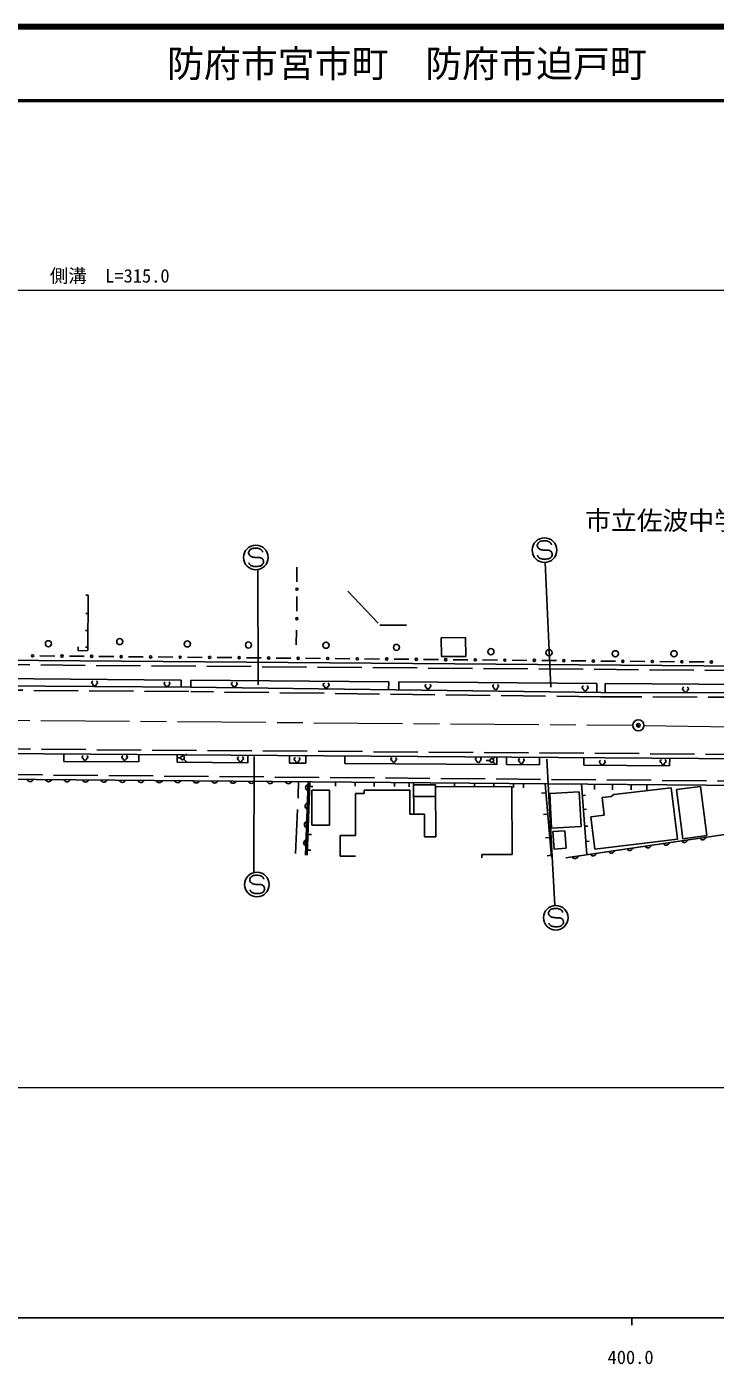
# Model space of a CAD drawing. Units: millimetres, scale not verified. Extents: x 40000 to 680000, y 20000 to 380000.
# Drawn here: x 386008 to 479317, y 198715 to 380000 of the extents above; entities that cross this region are included whole.
import ezdxf
from ezdxf.enums import TextEntityAlignment as Align

# ---------------------------------------------------------------- set-up
doc = ezdxf.new("R2010")
doc.units = ezdxf.units.MM
doc.header["$LTSCALE"] = 1000
doc.header["$PDMODE"] = 32
doc.header["$PDSIZE"] = 500
doc.linetypes.add('CHAIN', pattern=[18.5, 12, -1.5, 3.5, -1.5])
doc.linetypes.add('DASHED', pattern=[7.5, 6, -1.5])
for name, color, linetype, lineweight in [('M-BGD', 7, 'Continuous', 25), ('M-BGD-EXST', 7, 'Continuous', 25), ('M-BMK', 2, 'CHAIN', 13), ('M-BMK-SRVR', 3, 'Continuous', 25), ('M-STR-HTXT', 7, 'Continuous', 13), ('M-TTL', 2, 'Continuous', 140), ('M-TTL-BAND', 7, 'Continuous', 25), ('M-TTL-LINE', 7, 'Continuous', 50)]:
    doc.layers.add(name, color=color, linetype=linetype, lineweight=lineweight)
for name, color, linetype in [('M-BMK-HTXT', 7, 'Continuous'), ('M-OTRS', 6, 'Continuous'), ('M-TTL-TXT', 7, 'Continuous')]:
    doc.layers.add(name, color=color, linetype=linetype)
doc.styles.add('ＭＳ ゴシック', font='')
doc.styles.get('ＭＳ ゴシック').set_extended_font_data('MS Gothic')

msp = doc.modelspace()

# ---------------------------------------------------------------- linework, layer by layer
at = {"layer": 'M-BGD'}
for p, q in [((422624, 304771), (422631, 306771)), ((394005, 302973), (394337, 302971)), ((394337, 302971), (394305, 295476)), ((422611, 300771), (422618, 302771)), ((393994, 300477), (394326, 300475)), ((393984, 298176), (394316, 298175)), ((422542, 296229), (422548, 298229)), ((392998, 295433), (392981, 295940)), ((393975, 295930), (394307, 295929)), ((442194, 297190), (445487, 297210)), ((442194, 297190), (442209, 294639)), ((445487, 297210), (445502, 294658)), ((253202, 295147), (523843, 293028)), ((389798, 294708), (387798, 294727)), ((393798, 294672), (391798, 294690)), ((394305, 295476), (392998, 295433)), ((397798, 294635), (395798, 294653)), ((401798, 294598), (399798, 294617)), ((405797, 294562), (403798, 294580)), ((409797, 294525), (407797, 294543)), ((413797, 294488), (411797, 294506)), ((417797, 294451), (415797, 294470)), ((421797, 294415), (419797, 294433)), ((425797, 294378), (423797, 294396)), ((429796, 294341), (427797, 294360)), ((433796, 294304), (431796, 294323)), ((437796, 294268), (435796, 294286)), ((441796, 294231), (439796, 294249)), ((442209, 294639), (445502, 294658)), ((445796, 294194), (443796, 294213)), ((449796, 294158), (447796, 294176)), ((453795, 294121), (451796, 294139)), ((457795, 294084), (455795, 294102)), ((461795, 294047), (459795, 294066)), ((465795, 294011), (463795, 294029)), ((469795, 293974), (467795, 293992)), ((473795, 293937), (471795, 293955)), ((477794, 293900), (475795, 293919)), ((251984, 291736), (408240, 290478)), ((406956, 291447), (380036, 291664)), ((406956, 291447), (406948, 290488)), ((408248, 291437), (408240, 290478)), ((463832, 289786), (408240, 290478)), ((435059, 291221), (408248, 291437)), ((435059, 291221), (435050, 290144)), ((436450, 291210), (436441, 290127)), ((463267, 290994), (436450, 291210)), ((463267, 290994), (463257, 289793)), ((464418, 290984), (464408, 289779)), ((490487, 290775), (464418, 290985)), ((521745, 289564), (463832, 289786)), ((521512, 280498), (247718, 282479)), ((391030, 280423), (391038, 281442)), ((401198, 280349), (401206, 281368)), ((406371, 280312), (406379, 281331)), ((415955, 280243), (415962, 281261)), ((421619, 280202), (421626, 281220)), ((423817, 280186), (423824, 281205)), ((429102, 281166), (429095, 280148)), ((449717, 281017), (449709, 279998)), ((451033, 281008), (451026, 279989)), ((247357, 279213), (523830, 276797)), ((401198, 280349), (391030, 280423)), ((415955, 280243), (406371, 280312)), ((423817, 280186), (421619, 280202)), ((449709, 279998), (429095, 280148)), ((455505, 279957), (451026, 279989)), ((455513, 280975), (455505, 279957)), ((461525, 280932), (461517, 279913)), ((473139, 279829), (461517, 279913)), ((473147, 280848), (473139, 279829)), ((422807, 275677), (422840, 277679)), ((423802, 267737), (424133, 277668)), ((424032, 267729), (424363, 277666)), ((427855, 277077), (427860, 277636)), ((430529, 277053), (430533, 277612)), ((433076, 277031), (433081, 277590)), ((435855, 277007), (435860, 277566)), ((437849, 276989), (437854, 277548)), ((438453, 273262), (438435, 277543)), ((443993, 276992), (443997, 277495)), ((446673, 276999), (446677, 277471)), ((449318, 277006), (449322, 277448)), ((451979, 276866), (451984, 277425)), ((453340, 276854), (453345, 277413)), ((456248, 277388), (457133, 267461)), ((424800, 277003), (424341, 277019)), ((430544, 276074), (431715, 276078)), ((430544, 276074), (430560, 270376)), ((431714, 276510), (437908, 276527)), ((431714, 276510), (431715, 276078)), ((437908, 276527), (437917, 273260)), ((438436, 277238), (441411, 277248)), ((438443, 275675), (441415, 275686)), ((441411, 277248), (441429, 270210)), ((441411, 276985), (451770, 277013)), ((451770, 277013), (451795, 267813)), ((455774, 276109), (456358, 276161)), ((459079, 267372), (523260, 276802)), ((461194, 277344), (461911, 267789)), ((461747, 275829), (461310, 275796)), ((462960, 277329), (462954, 276603)), ((463996, 275520), (465211, 275666)), ((465569, 275924), (465211, 275666)), ((465381, 277308), (465374, 276582)), ((465569, 275924), (473364, 276864)), ((467909, 277286), (467903, 276560)), ((470051, 277267), (470045, 276541)), ((473364, 276864), (474206, 269886)), ((477323, 277033), (474057, 276607)), ((474057, 276607), (474926, 269934)), ((477323, 277033), (478191, 270360)), ((461887, 273951), (461451, 273918)), ((463996, 275520), (464283, 273138)), ((437917, 273260), (439902, 273265)), ((439902, 273265), (439910, 270206)), ((456030, 273240), (456613, 273292)), ((462462, 272919), (464283, 273138)), ((462462, 272919), (462991, 268533)), ((424583, 270501), (424125, 270517)), ((428476, 270370), (430560, 270376)), ((428476, 270370), (428484, 267578)), ((439910, 270206), (441429, 270210)), ((457294, 270909), (458944, 271032)), ((457472, 268528), (457294, 270909)), ((459121, 268651), (458944, 271032)), ((462059, 271659), (461623, 271626)), ((474926, 269934), (478191, 270360)), ((424513, 268391), (424054, 268406)), ((456313, 270058), (456897, 270110)), ((457472, 268528), (459121, 268651)), ((462212, 269621), (461776, 269589)), ((462991, 268533), (474206, 269886)), ((428484, 267578), (430567, 267583)), ((447689, 267802), (451795, 267813)), ((447689, 267802), (447690, 267366)), ((456528, 267644), (457112, 267696))]:
    msp.add_line(p, q, dxfattribs=at)
at = {"layer": 'M-BGD', "linetype": 'DASHED'}
for p, q in [((429505, 303513), (433868, 298900)), ((433868, 298900), (437483, 298875)), ((252930, 294550), (523839, 292428)), ((251979, 291136), (408235, 289878)), ((463825, 289186), (408233, 289878)), ((521867, 288963), (463830, 289186)), ((521517, 281098), (247722, 283079)), ((247147, 279815), (523579, 277399)), ((422436, 267931), (422807, 275677)), ((424643, 276525), (427019, 276531)), ((424643, 276525), (424656, 271760)), ((427019, 276531), (427032, 271766)), ((456879, 276076), (460894, 276291)), ((456879, 276076), (457130, 271391)), ((460894, 276291), (461145, 271606)), ((424656, 271760), (427032, 271766)), ((457130, 271391), (461145, 271606))]:
    msp.add_line(p, q, dxfattribs=at)
at = {"layer": 'M-BGD'}
for centre, radius in [((422621, 303771), 150), ((422608, 299771), 150), ((388950, 296369), 415), ((398612, 296671), 415), ((407779, 296348), 415), ((416060, 296197), 415), ((426564, 296175), 415), ((436118, 295873), 415), ((448907, 295291), 415), ((456780, 295162), 415), ((386798, 294736), 150), ((390798, 294699), 150), ((394798, 294663), 150), ((398798, 294626), 150), ((402798, 294589), 150), ((406797, 294552), 150), ((410797, 294516), 150), ((414797, 294479), 150), ((418797, 294442), 150), ((422797, 294405), 150), ((426797, 294369), 150), ((430796, 294332), 150), ((434796, 294295), 150), ((438796, 294259), 150), ((442796, 294222), 150), ((446796, 294185), 150), ((450796, 294148), 150), ((454795, 294112), 150), ((458795, 294075), 150), ((462795, 294038), 150), ((465773, 295011), 415), ((466795, 294001), 150), ((470795, 293965), 150), ((473731, 295011), 415), ((474795, 293928), 150), ((478794, 293891), 150)]:
    msp.add_circle(centre, radius, dxfattribs=at)
for centre, start, end in [((386471, 278137), 197.99157, 341.00712), ((388971, 278115), 197.99157, 341.00712), ((391471, 278093), 197.99157, 341.00712), ((393970, 278071), 197.99157, 341.00712), ((396470, 278049), 197.99157, 341.00712), ((398970, 278027), 197.99157, 341.00712), ((401470, 278006), 197.99157, 341.00712), ((403970, 277984), 197.99157, 341.00712), ((406470, 277962), 197.99157, 341.00712), ((408970, 277940), 197.99157, 341.00712), ((411470, 277918), 197.99157, 341.00712), ((413970, 277896), 197.99157, 341.00712), ((416470, 277875), 197.99157, 341.00712), ((418969, 277853), 197.99157, 341.00712), ((421469, 277831), 197.99157, 341.00712), ((424246, 276874), 106.58307, 249.59862), ((424163, 274375), 106.58307, 249.59862), ((424079, 271877), 106.58307, 249.59862), ((477609, 270236), 206.85024, 349.86579), ((423996, 269378), 106.58307, 249.59862), ((465242, 268419), 206.85024, 349.86579), ((467715, 268782), 206.85024, 349.86579), ((470189, 269146), 206.85024, 349.86579), ((472662, 269509), 206.85024, 349.86579), ((475136, 269872), 206.85024, 349.86579), ((460295, 267692), 206.85024, 349.86579), ((462768, 268055), 206.85024, 349.86579)]:
    msp.add_arc(centre, 439, start, end, dxfattribs=at)
at = {"layer": 'M-BGD-EXST'}
for p, q in [((417386, 290791), (417317, 306421)), ((456272, 307396), (457040, 290490)), ((407303, 281076), (407662, 281435)), ((416830, 281101), (416774, 265354)), ((449221, 280735), (449580, 281094)), ((406870, 280897), (406363, 280897)), ((407303, 280718), (407662, 280359)), ((448789, 280556), (448282, 280556)), ((449221, 280377), (449580, 280018)), ((456482, 280727), (457556, 260895))]:
    msp.add_line(p, q, dxfattribs=at)
for points in [[(455318, 308158), (455309, 308171), (455301, 308184), (455293, 308197), (455285, 308210), (455278, 308223), (455271, 308236), (455264, 308250), (455258, 308263), (455253, 308277), (455249, 308291), (455246, 308300), (455244, 308309), (455243, 308317), (455241, 308326), (455239, 308335)], [(455735, 309120), (455778, 309112), (455820, 309104), (455862, 309097), (455905, 309089), (455947, 309083), (455989, 309076), (456032, 309071), (456074, 309066), (456117, 309063), (456159, 309060), (456195, 309059), (456230, 309058), (456265, 309058), (456300, 309059), (456335, 309059), (456371, 309060), (456406, 309060), (456441, 309061), (456476, 309061), (456512, 309060), (456551, 309059), (456590, 309057), (456629, 309053), (456667, 309049), (456706, 309043), (456729, 309039), (456752, 309034), (456775, 309029), (456798, 309023), (456821, 309017), (456841, 309010), (456860, 309003), (456880, 308995), (456900, 308987), (456919, 308978), (456938, 308968), (456948, 308963), (456957, 308958), (456967, 308953), (456976, 308947), (456985, 308941), (456994, 308935), (457002, 308929), (457011, 308922), (457022, 308913), (457033, 308902), (457039, 308897), (457044, 308892), (457049, 308886), (457055, 308881), (457060, 308875), (457065, 308870)], [(416191, 307165), (416182, 307178), (416174, 307191), (416166, 307203), (416158, 307216), (416151, 307230), (416144, 307243), (416137, 307256), (416131, 307270), (416126, 307284), (416122, 307298), (416120, 307307), (416118, 307315), (416116, 307324), (416114, 307333), (416113, 307341)], [(416609, 308127), (416651, 308119), (416693, 308111), (416735, 308103), (416778, 308096), (416820, 308089), (416863, 308083), (416905, 308078), (416948, 308073), (416990, 308069), (417033, 308067), (417068, 308066), (417103, 308065), (417138, 308065), (417173, 308065), (417209, 308066), (417244, 308066), (417279, 308067), (417314, 308067), (417350, 308067), (417385, 308067), (417424, 308065), (417463, 308063), (417502, 308060), (417541, 308055), (417579, 308050), (417602, 308046), (417626, 308041), (417649, 308036), (417671, 308030), (417694, 308023), (417714, 308016), (417734, 308009), (417753, 308001), (417773, 307993), (417792, 307984), (417811, 307975), (417821, 307970), (417831, 307965), (417840, 307959), (417849, 307954), (417858, 307948), (417867, 307942), (417876, 307936), (417884, 307929), (417896, 307919), (417907, 307909), (417912, 307904), (417917, 307898), (417923, 307893), (417928, 307887), (417933, 307882), (417938, 307876)], [(416344, 262842), (416335, 262855), (416327, 262867), (416319, 262880), (416311, 262893), (416304, 262906), (416297, 262920), (416290, 262933), (416284, 262947), (416279, 262961), (416275, 262975), (416272, 262983), (416270, 262992), (416269, 263001), (416267, 263009), (416265, 263018)], [(416761, 263803), (416804, 263795), (416846, 263788), (416888, 263780), (416931, 263773), (416973, 263766), (417015, 263760), (417058, 263754), (417100, 263750), (417143, 263746), (417186, 263743), (417221, 263742), (417256, 263742), (417291, 263742), (417326, 263742), (417361, 263743), (417397, 263743), (417432, 263744), (417467, 263744), (417502, 263744), (417538, 263743), (417577, 263742), (417616, 263740), (417655, 263737), (417693, 263732), (417732, 263726), (417755, 263722), (417778, 263718), (417801, 263712), (417824, 263706), (417847, 263700), (417867, 263693), (417887, 263686), (417906, 263678), (417926, 263670), (417945, 263661), (417964, 263651), (417974, 263647), (417983, 263641), (417993, 263636), (418002, 263630), (418011, 263625), (418020, 263619), (418029, 263612), (418037, 263606), (418048, 263596), (418059, 263586), (418065, 263580), (418070, 263575), (418075, 263570), (418081, 263564), (418086, 263559), (418091, 263553)], [(457264, 259295), (457306, 259287), (457348, 259279), (457391, 259271), (457433, 259264), (457475, 259257), (457518, 259251), (457560, 259246), (457603, 259241), (457645, 259237), (457688, 259235), (457723, 259234), (457758, 259233), (457793, 259233), (457829, 259233), (457864, 259234), (457899, 259234), (457934, 259235), (457970, 259235), (458005, 259235), (458040, 259235), (458079, 259233), (458118, 259231), (458157, 259228), (458196, 259223), (458234, 259218), (458258, 259214), (458281, 259209), (458304, 259204), (458326, 259198), (458349, 259191), (458369, 259184), (458389, 259177), (458408, 259169), (458428, 259161), (458447, 259152), (458467, 259143), (458476, 259138), (458486, 259133), (458495, 259127), (458504, 259122), (458513, 259116), (458522, 259110), (458531, 259104), (458539, 259097), (458551, 259087), (458562, 259077), (458567, 259072), (458573, 259066), (458578, 259061), (458583, 259055), (458588, 259050), (458594, 259044)], [(456846, 258333), (456838, 258346), (456829, 258359), (456821, 258371), (456813, 258384), (456806, 258398), (456799, 258411), (456792, 258424), (456786, 258438), (456781, 258452), (456777, 258466), (456775, 258475), (456773, 258483), (456771, 258492), (456769, 258500), (456768, 258509)]]:
    msp.add_lwpolyline(points, dxfattribs=at)
for centre, radius in [((456179, 309060), 1667), ((417052, 308067), 1667), ((407124, 280897), 254), ((449042, 280556), 254), ((417205, 263743), 1667), ((457707, 259235), 1667)]:
    msp.add_circle(centre, radius, dxfattribs=at)
for centre, radius, start, end in [((455969, 309511), 819, 135.15085, 149.93667), ((455805, 309688), 578, 114.63796, 136.08554), ((455973, 309317), 986, 100.05395, 114.52623), ((456123, 308496), 1820, 90.54544, 100.1869), ((456155, 308222), 2095, 82.47698, 91.3279), ((456278, 309127), 1182, 69.27414, 82.6429), ((456449, 309579), 698, 50.33996, 69.2792), ((456459, 309610), 668, 40.39427, 49.36849), ((456325, 309458), 869, 31.07407, 42.21432), ((416568, 308699), 497, 172.36814, 193.72008), ((416553, 308687), 484, 150.0708, 170.82171), ((416567, 308699), 496, 193.7824, 222.17001), ((416842, 308518), 819, 135.15085, 149.93667), ((416749, 308865), 742, 222.25697, 242.81644), ((416678, 308695), 578, 114.63796, 136.08554), ((416902, 309170), 1084, 242.95506, 254.28289), ((416846, 308323), 986, 100.05395, 114.52623), ((416996, 307503), 1820, 90.54544, 100.1869), ((417028, 307229), 2095, 82.47698, 91.3279), ((417151, 308133), 1182, 69.27414, 82.6429), ((417322, 308585), 698, 50.33996, 69.2792), ((417332, 308616), 668, 40.39427, 49.36849), ((417198, 308465), 869, 31.07407, 42.21432), ((417674, 308752), 313, 15.48494, 31.07407), ((417811, 308798), 169, 353.24514, 12.74605), ((455694, 309692), 497, 172.36814, 193.72008), ((455680, 309680), 484, 150.0708, 170.82171), ((455694, 309692), 496, 193.7824, 222.17001), ((455875, 309859), 742, 222.25697, 242.81644), ((456029, 310163), 1084, 242.95506, 254.28289), ((456645, 308477), 573, 309.52638, 337.1503), ((456636, 308483), 578, 0.82024, 42.03911), ((456801, 309745), 313, 15.48494, 31.07407), ((456938, 309791), 169, 353.24514, 12.74605), ((456632, 308470), 582, 338.2637, 2.05452), ((416781, 307625), 748, 217.94831, 228.20445), ((416794, 307660), 783, 229.12381, 248.26742), ((416953, 308060), 1214, 248.31346, 261.14941), ((417078, 308880), 2043, 261.2217, 270.98278), ((417108, 308957), 2120, 270.15164, 279.41634), ((417258, 308041), 1192, 279.49367, 291.46503), ((417433, 307597), 714, 291.45807, 309.06252), ((417518, 307484), 573, 309.52638, 337.1503), ((417509, 307490), 578, 0.82024, 42.03911), ((417505, 307477), 582, 338.2637, 2.05452), ((455908, 308619), 748, 217.94831, 228.20445), ((455921, 308653), 783, 229.12381, 248.26742), ((456080, 309054), 1214, 248.31346, 261.14941), ((456205, 309874), 2043, 261.2217, 270.98278), ((456234, 309951), 2120, 270.15164, 279.41634), ((456385, 309035), 1192, 279.49367, 291.46503), ((456560, 308590), 714, 291.45807, 309.06252), ((395059, 291107), 236, 109.56481, 250.43519), ((395216, 290899), 236, 183.27315, 356.72685), ((395372, 291107), 236, 289.56481, 70.43519), ((404858, 290987), 236, 109.56481, 250.43519), ((405014, 290778), 236, 183.27315, 356.72685), ((405171, 290987), 236, 289.56481, 70.43519), ((413983, 290939), 236, 109.56481, 250.43519), ((414139, 290730), 236, 183.27315, 356.72685), ((414295, 290939), 236, 289.56481, 70.43519), ((426430, 290818), 236, 109.56481, 250.43519), ((426586, 290610), 236, 183.27315, 356.72685), ((426743, 290818), 236, 289.56481, 70.43519), ((440226, 290674), 236, 109.56481, 250.43519), ((440382, 290465), 236, 183.27315, 356.72685), ((440538, 290674), 236, 289.56481, 70.43519), ((449410, 290619), 236, 109.56481, 250.43519), ((449566, 290410), 236, 183.27315, 356.72685), ((449722, 290619), 236, 289.56481, 70.43519), ((461530, 290432), 236, 109.56481, 250.43519), ((461686, 290223), 236, 183.27315, 356.72685), ((461842, 290432), 236, 289.56481, 70.43519), ((475130, 290246), 236, 109.56481, 250.43519), ((475442, 290246), 236, 289.56481, 70.43519), ((475286, 290037), 236, 183.27315, 356.72685), ((393739, 281020), 236, 109.56481, 250.43519), ((394052, 281020), 236, 289.56481, 70.43519), ((399110, 281020), 236, 109.56481, 250.43519), ((399422, 281020), 236, 289.56481, 70.43519), ((414813, 280803), 236, 109.56481, 250.43519), ((415126, 280803), 236, 289.56481, 70.43519), ((393896, 280812), 236, 183.27315, 356.72685), ((399266, 280812), 236, 183.27315, 356.72685), ((414969, 280595), 236, 183.27315, 356.72685), ((422489, 280722), 236, 109.56481, 250.43519), ((422645, 280513), 236, 183.27315, 356.72685), ((422801, 280722), 236, 289.56481, 70.43519), ((435589, 280749), 236, 109.56481, 250.43519), ((435745, 280540), 236, 183.27315, 356.72685), ((435901, 280749), 236, 289.56481, 70.43519), ((447061, 280722), 236, 109.56481, 250.43519), ((447217, 280513), 236, 183.27315, 356.72685), ((447374, 280722), 236, 289.56481, 70.43519), ((452892, 280586), 236, 109.56481, 250.43519), ((453049, 280378), 236, 183.27315, 356.72685), ((453205, 280586), 236, 289.56481, 70.43519), ((463850, 280369), 236, 109.56481, 250.43519), ((464006, 280161), 236, 183.27315, 356.72685), ((464162, 280369), 236, 289.56481, 70.43519), ((472095, 280451), 236, 109.56481, 250.43519), ((472251, 280242), 236, 183.27315, 356.72685), ((472407, 280451), 236, 289.56481, 70.43519), ((416995, 264195), 819, 135.15085, 149.93667), ((416831, 264372), 578, 114.63796, 136.08554), ((416999, 264000), 986, 100.05395, 114.52623), ((417149, 263179), 1820, 90.54544, 100.1869), ((417181, 262905), 2095, 82.47698, 91.3279), ((417304, 263810), 1182, 69.27414, 82.6429), ((417475, 264262), 698, 50.33996, 69.2792), ((417485, 264293), 668, 40.39427, 49.36849), ((417351, 264142), 869, 31.07407, 42.21432), ((416720, 264375), 497, 172.36814, 193.72008), ((416706, 264363), 484, 150.0708, 170.82171), ((416720, 264376), 496, 193.7824, 222.17001), ((416901, 264542), 742, 222.25697, 242.81644), ((417055, 264847), 1084, 242.95506, 254.28289), ((417671, 263161), 573, 309.52638, 337.1503), ((417662, 263166), 578, 0.82024, 42.03911), ((417827, 264428), 313, 15.48494, 31.07407), ((417964, 264475), 169, 353.24514, 12.74605), ((417658, 263153), 582, 338.2637, 2.05452), ((416934, 263302), 748, 217.94831, 228.20445), ((416947, 263336), 783, 229.12381, 248.26742), ((417106, 263737), 1214, 248.31346, 261.14941), ((417231, 264557), 2043, 261.2217, 270.98278), ((417261, 264634), 2120, 270.15164, 279.41634), ((417411, 263718), 1192, 279.49367, 291.46503), ((417586, 263273), 714, 291.45807, 309.06252), ((457223, 259867), 497, 172.36814, 193.72008), ((457208, 259855), 484, 150.0708, 170.82171), ((457222, 259867), 496, 193.7824, 222.17001), ((457497, 259686), 819, 135.15085, 149.93667), ((457404, 260033), 742, 222.25697, 242.81644), ((457333, 259863), 578, 114.63796, 136.08554), ((457557, 260338), 1084, 242.95506, 254.28289), ((457502, 259491), 986, 100.05395, 114.52623), ((457651, 258671), 1820, 90.54544, 100.1869), ((457683, 258397), 2095, 82.47698, 91.3279), ((457806, 259301), 1182, 69.27414, 82.6429), ((457977, 259753), 698, 50.33996, 69.2792), ((457988, 259784), 668, 40.39427, 49.36849), ((457854, 259633), 869, 31.07407, 42.21432), ((458329, 259920), 313, 15.48494, 31.07407), ((458466, 259966), 169, 353.24514, 12.74605), ((457436, 258793), 748, 217.94831, 228.20445), ((457449, 258828), 783, 229.12381, 248.26742), ((457608, 259228), 1214, 248.31346, 261.14941), ((457733, 260048), 2043, 261.2217, 270.98278), ((457763, 260125), 2120, 270.15164, 279.41634), ((457913, 259209), 1192, 279.49367, 291.46503), ((458088, 258765), 714, 291.45807, 309.06252), ((458173, 258652), 573, 309.52638, 337.1503), ((458165, 258658), 578, 0.82024, 42.03911), ((458161, 258645), 582, 338.2637, 2.05452)]:
    msp.add_arc(centre, radius, start, end, dxfattribs=at)
at = {"layer": 'M-BMK'}
for p, q in [((369429, 286122), (468156, 285324)), ((469656, 285307), (533349, 284373))]:
    msp.add_line(p, q, dxfattribs=at)
at = {"layer": 'M-BMK-SRVR'}
msp.add_circle((468906, 285318), 750, dxfattribs=at)
at = {"layer": 'M-OTRS'}
msp.add_point((468906, 285318), dxfattribs=at)
at = {"layer": 'M-STR-HTXT'}
for p, q in [((253202, 344275), (567568, 344275)), ((247147, 236243), (523579, 236243))]:
    msp.add_line(p, q, dxfattribs=at)
at = {"layer": 'M-TTL'}
msp.add_line((680000, 380000), (40000, 380000), dxfattribs=at)
at = {"layer": 'M-TTL-BAND'}
for p, q in [((40000, 205000), (579000, 205000)), ((468000, 205000), (468000, 204000))]:
    msp.add_line(p, q, dxfattribs=at)
at = {"layer": 'M-TTL-LINE'}
msp.add_line((40000, 370000), (680000, 370000), dxfattribs=at)

# ---------------------------------------------------------------- texts
at = {"layer": 'M-BMK-HTXT', "style": 'ＭＳ ゴシック'}
msp.add_text('市立佐波中学校', height=2566, dxfattribs=at).set_placement((461670, 313080), align=Align.MIDDLE_LEFT)
at = {"layer": 'M-STR-HTXT', "style": 'ＭＳ ゴシック'}
msp.add_text('側溝\u3000L=315.0', height=1833, dxfattribs=at).set_placement((397250, 344775), align=Align.BOTTOM_CENTER)
at = {"layer": 'M-TTL-BAND', "style": 'ＭＳ ゴシック'}
msp.add_text('400.0', height=1833, dxfattribs=at).set_placement((467844, 198195), align=Align.BOTTOM_CENTER)
at = {"layer": 'M-TTL-TXT', "style": 'ＭＳ ゴシック'}
msp.add_text('防府市宮市町\u3000防府市迫戸町', height=3666, dxfattribs=at).set_placement((405024, 375000), align=Align.MIDDLE_LEFT)

doc.saveas('drawing.dxf')
